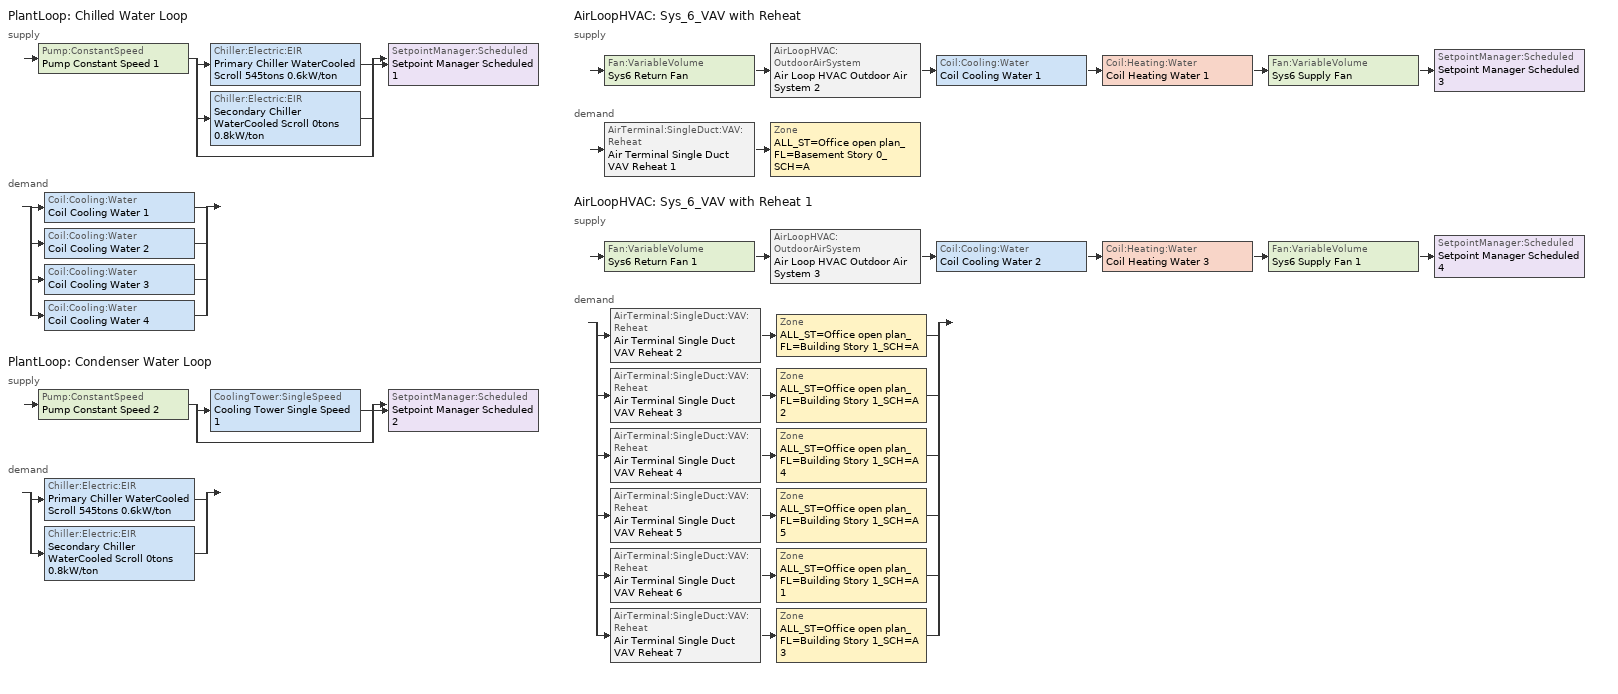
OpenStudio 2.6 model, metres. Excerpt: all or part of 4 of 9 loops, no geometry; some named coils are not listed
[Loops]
PlantLoop 'Chilled Water Loop'
 supply: Pump:ConstantSpeed 'Pump Constant Speed 1' > split
  | Chiller:Electric:EIR 'Primary Chiller WaterCooled Scroll 545tons 0.6kW/ton'
  | Chiller:Electric:EIR 'Secondary Chiller WaterCooled Scroll 0tons 0.8kW/ton'
  | bypass
  join > SetpointManager:Scheduled 'Setpoint Manager Scheduled 1'
 demand: split
  | Coil:Cooling:Water 'Coil Cooling Water 1'
  | Coil:Cooling:Water 'Coil Cooling Water 2'
  | Coil:Cooling:Water 'Coil Cooling Water 3'
  | Coil:Cooling:Water 'Coil Cooling Water 4'
PlantLoop 'Condenser Water Loop'
 supply: Pump:ConstantSpeed 'Pump Constant Speed 2' > split
  | CoolingTower:SingleSpeed 'Cooling Tower Single Speed 1'
  | bypass
  join > SetpointManager:Scheduled 'Setpoint Manager Scheduled 2'
 demand: split
  | Chiller:Electric:EIR 'Primary Chiller WaterCooled Scroll 545tons 0.6kW/ton'
  | Chiller:Electric:EIR 'Secondary Chiller WaterCooled Scroll 0tons 0.8kW/ton'
AirLoopHVAC 'Sys_6_VAV with Reheat'
 supply: Fan:VariableVolume 'Sys6 Return Fan' > AirLoopHVAC:OutdoorAirSystem 'Air Loop HVAC Outdoor Air System 2' > Coil:Cooling:Water 'Coil Cooling Water 1' > Coil:Heating:Water 'Coil Heating Water 1' > Fan:VariableVolume 'Sys6 Supply Fan' > SetpointManager:Scheduled 'Setpoint Manager Scheduled 3'
 demand: AirTerminal:SingleDuct:VAV:Reheat 'Air Terminal Single Duct VAV Reheat 1' > Zone 'ALL_ST=Office open plan_FL=Basement Story 0_SCH=A'
AirLoopHVAC 'Sys_6_VAV with Reheat 1'
 supply: Fan:VariableVolume 'Sys6 Return Fan 1' > AirLoopHVAC:OutdoorAirSystem 'Air Loop HVAC Outdoor Air System 3' > Coil:Cooling:Water 'Coil Cooling Water 2' > Coil:Heating:Water 'Coil Heating Water 3' > Fan:VariableVolume 'Sys6 Supply Fan 1' > SetpointManager:Scheduled 'Setpoint Manager Scheduled 4'
 demand: split
  | AirTerminal:SingleDuct:VAV:Reheat 'Air Terminal Single Duct VAV Reheat 2' > Zone 'ALL_ST=Office open plan_FL=Building Story 1_SCH=A'
  | AirTerminal:SingleDuct:VAV:Reheat 'Air Terminal Single Duct VAV Reheat 3' > Zone 'ALL_ST=Office open plan_FL=Building Story 1_SCH=A 2'
  | AirTerminal:SingleDuct:VAV:Reheat 'Air Terminal Single Duct VAV Reheat 4' > Zone 'ALL_ST=Office open plan_FL=Building Story 1_SCH=A 4'
  | AirTerminal:SingleDuct:VAV:Reheat 'Air Terminal Single Duct VAV Reheat 5' > Zone 'ALL_ST=Office open plan_FL=Building Story 1_SCH=A 5'
  | AirTerminal:SingleDuct:VAV:Reheat 'Air Terminal Single Duct VAV Reheat 6' > Zone 'ALL_ST=Office open plan_FL=Building Story 1_SCH=A 1'
  | AirTerminal:SingleDuct:VAV:Reheat 'Air Terminal Single Duct VAV Reheat 7' > Zone 'ALL_ST=Office open plan_FL=Building Story 1_SCH=A 3'
[Sizing:Zone] Zone Cooling Design Supply Air Temperature Input Method=SupplyAirTemperature; Zone Cooling Design Supply Air Temperature {C}=13; Zone Cooling Design Supply Air Temperature Difference {deltaC}=11.11; Zone Heating Design Supply Air Temperature Input Method=SupplyAirTemperature; Zone Heating Design Supply Air Temperature {C}=43; Zone Heating Design Supply Air Temperature Difference {deltaC}=11.11; Zone Cooling Design Supply Air Humidity Ratio {kg-H2O/kg-air}=0.0085; Zone Heating Design Supply Air Humidity Ratio {kg-H2O/kg-air}=0.008; Zone Heating Sizing Factor=1.3; Zone Cooling Sizing Factor=1.1; Cooling Design Air Flow Method=DesignDay; Heating Design Air Flow Method=DesignDay; Account for Dedicated Outdoor Air System=No; Dedicated Outdoor Air System Control Strategy=NeutralSupplyAir; Dedicated Outdoor Air Low Setpoint Temperature for Design {C}=autosize; Dedicated Outdoor Air High Setpoint Temperature for Design {C}=autosize
ALL_ST=Office open plan_FL=Building Story 1_SCH=A; ALL_ST=Office open plan_FL=Building Story 1_SCH=A 1; ALL_ST=Office open plan_FL=Building Story 1_SCH=A 2; ALL_ST=Office open plan_FL=Building Story 1_SCH=A 3; ALL_ST=Office open plan_FL=Basement Story 0_SCH=A; ALL_ST=Office open plan_FL=Building Story 1_SCH=A 4; ALL_ST=Office open plan_FL=Building Story 1_SCH=A 5
[Zone equipment]
ALL_ST=Office open plan_FL=Building Story 1_SCH=A: Air Terminal Single Duct VAV Reheat 2, Zone HVAC Baseboard Convective Water 3
ALL_ST=Office open plan_FL=Building Story 1_SCH=A 1: Air Terminal Single Duct VAV Reheat 6, Zone HVAC Baseboard Convective Water 7
ALL_ST=Office open plan_FL=Building Story 1_SCH=A 2: Air Terminal Single Duct VAV Reheat 3, Zone HVAC Baseboard Convective Water 4
ALL_ST=Office open plan_FL=Building Story 1_SCH=A 3: Air Terminal Single Duct VAV Reheat 7, Zone HVAC Baseboard Convective Water 8
ALL_ST=Office open plan_FL=Basement Story 0_SCH=A: Air Terminal Single Duct VAV Reheat 1, Zone HVAC Baseboard Convective Water 2
ALL_ST=Office open plan_FL=Building Story 1_SCH=A 4: Air Terminal Single Duct VAV Reheat 4, Zone HVAC Baseboard Convective Water 5
ALL_ST=Office open plan_FL=Building Story 1_SCH=A 5: Air Terminal Single Duct VAV Reheat 5, Zone HVAC Baseboard Convective Water 6
[PlantLoop] Glycol Concentration=0; Plant Loop Volume {m3}=Autocalculate; Load Distribution Scheme=Optimal
Chilled Water Loop; Condenser Water Loop
[Sizing:Plant] Loop Design Temperature Difference {deltaC}=6; Sizing Option=NonCoincident; Zone Timesteps in Averaging Window=1; Coincident Sizing Factor Mode=None
Name | Loop Type | Design Loop Exit Temperature {C}
Chilled Water Loop | Cooling | 7
Condenser Water Loop | Condenser | 29
[AirLoopHVAC] Design Supply Air Flow Rate {m3/s}=AutoSize
Name | Availability Schedule
Sys_6_VAV with Reheat | Sys_6_VAV with Reheat Occ Sch
Sys_6_VAV with Reheat 1 | Sys_6_VAV with Reheat 1 Occ Sch
[Sizing:System] Type of Load to Size On=Sensible; Design Outdoor Air Flow Rate {m3/s}=Autosize; Minimum System Air Flow Ratio=0.3; Preheat Design Temperature {C}=7; Preheat Design Humidity Ratio {kg-H2O/kg-Air}=0.008; Precool Design Temperature {C}=12.8; Precool Design Humidity Ratio {kg-H2O/kg-Air}=0.008; Central Cooling Design Supply Air Temperature {C}=13; Central Heating Design Supply Air Temperature {C}=13.1; Sizing Option=NonCoincident; 100% Outdoor Air in Cooling=No; 100% Outdoor Air in Heating=No; Central Cooling Design Supply Air Humidity Ratio {kg-H2O/kg-Air}=0.0085; Central Heating Design Supply Air Humidity Ratio {kg-H2O/kg-Air}=0.008; Cooling Design Air Flow Method=DesignDay; Cooling Design Air Flow Rate {m3/s}=0; Heating Design Air Flow Method=DesignDay; Heating Design Air Flow Rate {m3/s}=0; System Outdoor Air Method=ZoneSum; Zone Maximum Outdoor Air Fraction=1; Cooling Supply Air Flow Rate Per Floor Area {m3/s-m2}=0.00996765; Cooling Fraction of Autosized Cooling Supply Air Flow Rate=1; Cooling Supply Air Flow Rate Per Unit Cooling Capacity {m3/s-W}=3.94755e-05; Heating Supply Air Flow Rate Per Floor Area {m3/s-m2}=0.00996765; Heating Fraction of Autosized Heating Supply Air Flow Rate=1; Heating Fraction of Autosized Cooling Supply Air Flow Rate=1; Heating Supply Air Flow Rate Per Unit Heating Capacity {m3/s-W}=3.15882e-05; Cooling Design Capacity Method=CoolingDesignCapacity; Cooling Design Capacity {W}=autosize; Cooling Design Capacity Per Floor Area {W/m2}=234.7; Fraction of Autosized Cooling Design Capacity=1; Heating Design Capacity Method=HeatingDesignCapacity; Heating Design Capacity {W}=autosize; Heating Design Capacity Per Floor Area {W/m2}=157; Fraction of Autosized Heating Design Capacity=1; Central Cooling Capacity Control Method=OnOff
Sys_6_VAV with Reheat; Sys_6_VAV with Reheat 1
[Controller:OutdoorAir] Minimum Outdoor Air Flow Rate {m3/s}=autosize; Maximum Outdoor Air Flow Rate {m3/s}=Autosize; Economizer Control Action Type=ModulateFlow; Lockout Type=NoLockout; Minimum Limit Type=FixedMinimum; High Humidity Control=No; Heat Recovery Bypass Control Type=BypassWhenOAFlowGreaterThanMinimum
Name | Economizer Control Type | Economizer Maximum Limit Dry-Bulb Temperature {C} | Economizer Maximum Limit Enthalpy {J/kg} | Economizer Minimum Limit Dry-Bulb Temperature {C} | Minimum Outdoor Air Schedule | Controller Mechanical Ventilation
Controller Outdoor Air 2 | NoEconomizer | 28 | 64000 | -100 | Sys_6_VAV with Reheat Occ Sch | Controller Mechanical Ventilation 2
Controller Outdoor Air 3 | DifferentialEnthalpy |  |  |  | Sys_6_VAV with Reheat 1 Occ Sch | Controller Mechanical Ventilation 3
[Controller:MechanicalVentilation] Availability Schedule=Always On Discrete; System Outdoor Air Method=ZoneSum
Controller Mechanical Ventilation 2; Controller Mechanical Ventilation 3
[AirLoopHVAC:OutdoorAirSystem]
Name | Controller
Air Loop HVAC Outdoor Air System 2 | Controller Outdoor Air 2
Air Loop HVAC Outdoor Air System 3 | Controller Outdoor Air 3
[Pump:ConstantSpeed] Rated Flow Rate {m3/s}=autosize; Rated Pump Head {Pa}=179352; Rated Power Consumption {W}=autosize; Fraction of Motor Inefficiencies to Fluid Stream=0; Pump Control Type=Intermittent; Design Power Sizing Method=PowerPerFlowPerPressure; Design Electric Power per Unit Flow Rate {W/(m3/s)}=348701.1
Name | Motor Efficiency | Design Shaft Power per Unit Flow Rate per Unit Head {W-s/m3-Pa}
Pump Constant Speed 1 | 0.936 | 1.83242
Pump Constant Speed 2 | 0.95 | 1.59414
[Chiller:Electric:EIR] Cooling Capacity Function of Temperature Curve=WaterCooled_Scroll_CAPFT_NECB2011; Electric Input to Cooling Output Ratio Function of Temperature Curve=WaterCooled_Scroll_EIRFT_NECB2011; Electric Input to Cooling Output Ratio Function of Part Load Ratio Curve=WaterCooled_Scroll_EIRFPLR_NECB2011; Minimum Part Load Ratio=0.25; Minimum Unloading Ratio=0.25; Condenser Type=WaterCooled; Chiller Flow Mode=LeavingSetpointModulated; Design Heat Recovery Water Flow Rate {m3/s}=0; Sizing Factor=1; Basin Heater Capacity {W/K}=0; Basin Heater Setpoint Temperature {C}=10
Name | Reference Capacity {W} | Reference COP {W/W}
Primary Chiller WaterCooled Scroll 545tons 0.6kW/ton | 1.91747e+06 | 5.67258
Secondary Chiller WaterCooled Scroll 0tons 0.8kW/ton | 0.001 | 4.5032
[SetpointManager:Scheduled] Control Variable=Temperature
Name | Schedule
Setpoint Manager Scheduled 1 | CHW Temp
Setpoint Manager Scheduled 2 | CW Temp
Setpoint Manager Scheduled 3 | Supply Air Temp
Setpoint Manager Scheduled 4 | Supply Air Temp 1
[CoolingTower:SingleSpeed]
Cooling Tower Single Speed 1: Design Water Flow Rate {m3/s}=autosize; Design Air Flow Rate {m3/s}=autosize; Fan Power at Design Air Flow Rate {W}=29321.4; U-Factor Times Area Value at Design Air Flow Rate {W/K}=autosize; Air Flow Rate in Free Convection Regime {m3/s}=autosize; U-Factor Times Area Value at Free Convection Air Flow Rate {W/K}=autosize; Performance Input Method=UFactorTimesAreaAndDesignWaterFlowRate; Free Convection Capacity {W}=0; Basin Heater Capacity {W/K}=0; Evaporation Loss Mode=LossFactor; Evaporation Loss Factor {percent/K}=0.2; Drift Loss Percent {percent}=0.008; Blowdown Calculation Mode=ConcentrationRatio; Blowdown Concentration Ratio=3; Capacity Control=FanCycling; Number of Cells=2; Cell Control=MinimalCell; Cell Minimum  Water Flow Rate Fraction=0.33; Cell Maximum Water Flow Rate Fraction=2.5; Sizing Factor=1; Free Convection Air Flow Rate Sizing Factor=0.1; Free Convection U-Factor Times Area Value Sizing Factor=0.1; Heat Rejection Capacity and Nominal Capacity Sizing Ratio=1.25; Free Convection Nominal Capacity Sizing Factor=0.1; Design Inlet Air Dry-Bulb Temperature {C}=35; Design Inlet Air Wet-Bulb Temperature {C}=24; Design Approach Temperature {deltaC}=5; Design Range Temperature {deltaC}=6
[Fan:VariableVolume] Availability Schedule=Always On Discrete; Maximum Flow Rate {m3/s}=Autosize; Fan Power Minimum Flow Rate Input Method=Fraction; Fan Power Minimum Air Flow Rate {m3/s}=0; Motor In Airstream Fraction=1; Fan Power Coefficient 5=0
Name | Fan Efficiency | Pressure Rise {Pa} | Fan Power Minimum Flow Fraction | Motor Efficiency | Fan Power Coefficient 1 | Fan Power Coefficient 2 | Fan Power Coefficient 3 | Fan Power Coefficient 4
Sys6 Supply Fan | 0.549965 | 1000 | 0.68 | 0.8461 | -2.4176 | 9.5874 | -11.559 | 5.4009
Sys6 Return Fan; Sys6 Return Fan 1 | 0.299975 | 250 | 0.68 | 0.4615 | -2.4176 | 9.5874 | -11.559 | 5.4009
Sys6 Supply Fan 1 | 0.549965 | 1000 | 0.5 | 0.8461 | -4.1457 | 16.803 | -19.471 | 7.8488
[Coil:Cooling:Water] Availability Schedule=Always On Discrete
Coil Cooling Water 1; Coil Cooling Water 2; Coil Cooling Water 3; Coil Cooling Water 4
[Controller:WaterCoil] Action=Reverse; Minimum Actuated Flow {m3/s}=0
Name | Water Coil
Controller Water Coil 2 | Coil Cooling Water 1
Controller Water Coil 5 | Coil Cooling Water 2
Controller Water Coil 13 | Coil Cooling Water 3
Controller Water Coil 21 | Coil Cooling Water 4
[AirTerminal:SingleDuct:VAV:Reheat] Availability Schedule=Always On Discrete; Maximum Air Flow Rate {m3/s}=AutoSize; Zone Minimum Air Flow Input Method=Constant; Constant Minimum Air Flow Fraction=0.3; Maximum Hot Water or Steam Flow Rate {m3/s}=AutoSize; Minimum Hot Water or Steam Flow Rate {m3/s}=0; Convergence Tolerance=0.001; Damper Heating Action=Normal; Maximum Flow per Zone Floor Area During Reheat {m3/s-m2}=AutoSize; Maximum Reheat Air Temperature {C}=43; Control For Outdoor Air=No
Name | Fixed Minimum Air Flow Rate {m3/s} | Reheat Coil | Maximum Flow Fraction During Reheat
Air Terminal Single Duct VAV Reheat 1 | 1.56736 | Coil Heating Water 2 | AutoSize
Air Terminal Single Duct VAV Reheat 2 | 4.99224 | Coil Heating Water 4 | 0.5
Air Terminal Single Duct VAV Reheat 3 | 0.0724055 | Coil Heating Water 5 | 0.5
Air Terminal Single Duct VAV Reheat 4 | 0.626839 | Coil Heating Water 6 | 0.5
Air Terminal Single Duct VAV Reheat 5 | 0.40395 | Coil Heating Water 7 | 0.5
Air Terminal Single Duct VAV Reheat 6 | 0.626826 | Coil Heating Water 8 | 0.5
Air Terminal Single Duct VAV Reheat 7 | 0.40395 | Coil Heating Water 9 | 0.5
[Schedule:Ruleset]
Name | Default Day Schedule | Summer Design Day Schedule | Winter Design Day Schedule
CHW Temp | Schedule Day 3
CW Temp | Schedule Day 4
Supply Air Temp | Supply Air Temp Default
Supply Air Temp 1 | Supply Air Temp Default 1
Sys_6_VAV with Reheat Occ Sch | Sys_6_VAV with Reheat Occ Sch Default | Sys_6_VAV with Reheat Occ Sch Summer Design Day | Sys_6_VAV with Reheat Occ Sch Winter Design Day
Sys_6_VAV with Reheat 1 Occ Sch | Sys_6_VAV with Reheat 1 Occ Sch Default | Sys_6_VAV with Reheat 1 Occ Sch Summer Design Day | Sys_6_VAV with Reheat 1 Occ Sch Winter Design Day
[Schedule:Day]
Schedule Day 3; wkdCHW Temp 1; satCHW Temp 1; sunCHW Temp 1: 1, 0, 7, 2, 0, 7, 3, 0, 7, 4, 0, 7, 5, 0, 7, 6, 0, 7, 7, 0, 7, 8, 0, 7, 9, 0, 7, 10, 0, 7, 11, 0, 7, 12, 0, 7, 13, 0, 7, 14, 0, 7, 15, 0, 7, 16, 0, 7, 17, 0, 7, 18, 0, 7, 19, 0, 7, 20, 0, 7, 21, 0, 7, 22, 0, 7, 23, 0, 7, 24, 0, 7
Schedule Day 4; wkdCW Temp 1; satCW Temp 1; sunCW Temp 1: 1, 0, 29, 2, 0, 29, 3, 0, 29, 4, 0, 29, 5, 0, 29, 6, 0, 29, 7, 0, 29, 8, 0, 29, 9, 0, 29, 10, 0, 29, 11, 0, 29, 12, 0, 29, 13, 0, 29, 14, 0, 29, 15, 0, 29, 16, 0, 29, 17, 0, 29, 18, 0, 29, 19, 0, 29, 20, 0, 29, 21, 0, 29, 22, 0, 29, 23, 0, 29, 24, 0, 29
Supply Air Temp Default; Supply Air Temp Default 1: 24, 0, 13
Sys_6_VAV with Reheat Occ Sch Default; Sys_6_VAV with Reheat Occ Sch Winter Design Day; Sys_6_VAV with Reheat Occ Sch Summer Design Day; Sys_6_VAV with Reheat 1 Occ Sch Default; Sys_6_VAV with Reheat 1 Occ Sch Winter Design Day; Sys_6_VAV with Reheat 1 Occ Sch Summer Design Day: 24, 0, 1
Sys_6_VAV with Reheat Occ Sch Monday; Sys_6_VAV with Reheat Occ Sch Tuesday; Sys_6_VAV with Reheat Occ Sch Wednesday; Sys_6_VAV with Reheat Occ Sch Thursday; Sys_6_VAV with Reheat Occ Sch Friday; Sys_6_VAV with Reheat 1 Occ Sch Monday; Sys_6_VAV with Reheat 1 Occ Sch Tuesday; Sys_6_VAV with Reheat 1 Occ Sch Wednesday; Sys_6_VAV with Reheat 1 Occ Sch Thursday; Sys_6_VAV with Reheat 1 Occ Sch Friday: 8, 0, 0, 19, 0, 1, 24, 0, 0
Sys_6_VAV with Reheat Occ Sch Saturday; Sys_6_VAV with Reheat Occ Sch Sunday; Sys_6_VAV with Reheat 1 Occ Sch Saturday; Sys_6_VAV with Reheat 1 Occ Sch Sunday: 24, 0, 0
[Schedule:Rule] Date Specification Type=DateRange; Start Month=1; Start Day=1; End Month=12
Name | Schedule Ruleset | Rule Order | Day Schedule | Apply Sunday | Apply Monday | Apply Tuesday | Apply Wednesday | Apply Thursday | Apply Friday | Apply Saturday | End Day
wkdCHW Temp rule | CHW Temp | 2 | wkdCHW Temp 1 | No | Yes | Yes | Yes | Yes | Yes | No | 31
satCHW Temprule | CHW Temp | 1 | satCHW Temp 1 | No | No | No | No | No | No | Yes | 31
sunCHW Temprule | CHW Temp | 0 | sunCHW Temp 1 | Yes | No | No | No | No | No | No | 31
wkdCW Temp rule | CW Temp | 2 | wkdCW Temp 1 | No | Yes | Yes | Yes | Yes | Yes | No | 31
satCW Temprule | CW Temp | 1 | satCW Temp 1 | No | No | No | No | No | No | Yes | 31
sunCW Temprule | CW Temp | 0 | sunCW Temp 1 | Yes | No | No | No | No | No | No | 31
Sys_6_VAV with Reheat Occ Sch Monday Rule | Sys_6_VAV with Reheat Occ Sch | 6 | Sys_6_VAV with Reheat Occ Sch Monday |  | Yes |  |  |  |  |  | 25
Sys_6_VAV with Reheat Occ Sch Tuesday Rule | Sys_6_VAV with Reheat Occ Sch | 5 | Sys_6_VAV with Reheat Occ Sch Tuesday |  |  | Yes |  |  |  |  | 26
Sys_6_VAV with Reheat Occ Sch Wednesday Rule | Sys_6_VAV with Reheat Occ Sch | 4 | Sys_6_VAV with Reheat Occ Sch Wednesday |  |  |  | Yes |  |  |  | 27
Sys_6_VAV with Reheat Occ Sch Thursday Rule | Sys_6_VAV with Reheat Occ Sch | 3 | Sys_6_VAV with Reheat Occ Sch Thursday |  |  |  |  | Yes |  |  | 28
Sys_6_VAV with Reheat Occ Sch Friday Rule | Sys_6_VAV with Reheat Occ Sch | 2 | Sys_6_VAV with Reheat Occ Sch Friday |  |  |  |  |  | Yes |  | 29
Sys_6_VAV with Reheat Occ Sch Saturday Rule | Sys_6_VAV with Reheat Occ Sch | 1 | Sys_6_VAV with Reheat Occ Sch Saturday |  |  |  |  |  |  | Yes | 30
Sys_6_VAV with Reheat Occ Sch Sunday Rule | Sys_6_VAV with Reheat Occ Sch | 0 | Sys_6_VAV with Reheat Occ Sch Sunday | Yes |  |  |  |  |  |  | 31
Sys_6_VAV with Reheat 1 Occ Sch Monday Rule | Sys_6_VAV with Reheat 1 Occ Sch | 6 | Sys_6_VAV with Reheat 1 Occ Sch Monday |  | Yes |  |  |  |  |  | 25
Sys_6_VAV with Reheat 1 Occ Sch Tuesday Rule | Sys_6_VAV with Reheat 1 Occ Sch | 5 | Sys_6_VAV with Reheat 1 Occ Sch Tuesday |  |  | Yes |  |  |  |  | 26
Sys_6_VAV with Reheat 1 Occ Sch Wednesday Rule | Sys_6_VAV with Reheat 1 Occ Sch | 4 | Sys_6_VAV with Reheat 1 Occ Sch Wednesday |  |  |  | Yes |  |  |  | 27
Sys_6_VAV with Reheat 1 Occ Sch Thursday Rule | Sys_6_VAV with Reheat 1 Occ Sch | 3 | Sys_6_VAV with Reheat 1 Occ Sch Thursday |  |  |  |  | Yes |  |  | 28
Sys_6_VAV with Reheat 1 Occ Sch Friday Rule | Sys_6_VAV with Reheat 1 Occ Sch | 2 | Sys_6_VAV with Reheat 1 Occ Sch Friday |  |  |  |  |  | Yes |  | 29
Sys_6_VAV with Reheat 1 Occ Sch Saturday Rule | Sys_6_VAV with Reheat 1 Occ Sch | 1 | Sys_6_VAV with Reheat 1 Occ Sch Saturday |  |  |  |  |  |  | Yes | 30
Sys_6_VAV with Reheat 1 Occ Sch Sunday Rule | Sys_6_VAV with Reheat 1 Occ Sch | 0 | Sys_6_VAV with Reheat 1 Occ Sch Sunday | Yes |  |  |  |  |  |  | 31
[Schedule:Constant]
Always On Discrete: Value=1
[Curve:Biquadratic] Minimum Value of x=5; Maximum Value of x=10; Minimum Value of y=24; Maximum Value of y=35
Name | Coefficient1 Constant | Coefficient2 x | Coefficient3 x**2 | Coefficient4 y | Coefficient5 y**2 | Coefficient6 x*y
WaterCooled_Scroll_CAPFT_NECB2011 | 0.94418 | 0.0337102 | 9.75564e-05 | -0.00322114 | -4.91832e-05 | -0.000177584
WaterCooled_Scroll_EIRFT_NECB2011 | 0.727393 | -0.0118922 | 0.000541177 | 0.00187934 | 0.000473461 | -0.000711472
[Curve:Quadratic]
WaterCooled_Scroll_EIRFPLR_NECB2011: Coefficient1 Constant=0.04412; Coefficient2 x=0.640367; Coefficient3 x**2=0.319555; Minimum Value of x=0; Maximum Value of x=1
